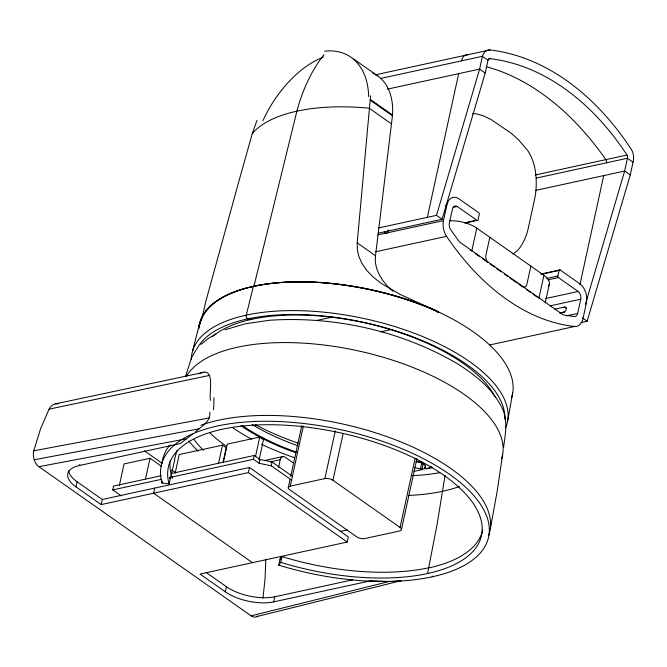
<?xml version="1.0" encoding="UTF-8"?>
<svg xmlns="http://www.w3.org/2000/svg" width="667" height="667" viewBox="0 0 667 667"><rect width="100%" height="100%" fill="white"/><g stroke="black" fill="none" stroke-linecap="round" stroke-linejoin="round"><path stroke-width="1" d="M265.841 559.171L265.057 578.973L262.94 598.132M370.569 95.731L357.212 242.863L357.329 249.525L358.721 256.061L361.873 263.332L366.833 270.527L373.462 277.322L381.366 283.5L400.05 294.355L438.544 311.998A160.38 71.519 12.9 0 1 511.389 398.174M210.48 400.45C208.546 392.304 216.408 364.899 198.641 373.87M209.78 412.273C210.922 421.736 201.451 426.33 195.556 431.716M372.536 72.945A78.664 48.941 -54.9 0 1 392.529 115.016L375.504 255.769L357.212 242.863M375.504 255.794C373.853 269.034 382.099 281.899 391.938 290.378M503.56 447.44C505.303 434.075 508.429 419.693 501.617 407.103M392.438 115.808L370.252 100.217M445.089 475.238L437.085 524.454L427.564 573.528M502.676 454.26L497.023 492.096L490.162 529.731M201.726 319.843L201.801 319.36M202.043 317.917L205.895 301.142L238.761 181.766L252.284 133.575L256.962 120.435M507.679 420.752L512.69 393.063M528.648 226.497L534.642 198.991A62.206 40.353 77.7 0 0 536.06 188.586C536.727 177.155 535.593 165.216 530.248 154.911A37.644 24.421 77.7 0 0 527.705 150.542L518.818 140.12A172.244 111.739 77.7 0 0 515.841 137.335L512.589 134.476A103.402 67.075 77.7 0 0 509.913 132.316L491.154 119.601L482.758 115.583L476.021 113.757A35.609 23.103 77.7 0 0 472.344 113.749M528.539 227.013L528.256 228.306A62.206 40.353 77.7 0 1 525.354 237.66C522.67 243.947 519.109 250.625 512.815 253.935M68.751 470.56A34.934 15.316 12.3 0 0 77.047 481.732L102.301 499.483L249.516 467.475L348.349 536.943L347.232 542.054L248.399 472.595L101.184 504.602L75.93 486.843A34.934 15.316 12.3 0 1 79.531 465.474L79.74 464.515M75.93 486.843L77.047 481.732M101.184 504.602L102.301 499.483M121.286 495.889L112.765 489.903L113.598 486.068L161.181 475.721M119.335 485.559L124.045 463.932L150.025 458.279L161.706 466.491M145.523 478.931L150.025 458.279M154.719 488.086L153.61 493.196L252.443 562.665M162.014 483.075A167.517 73.437 12.3 0 1 325.629 426.688A167.517 73.437 12.3 0 1 487.627 540.553A167.517 73.437 12.3 0 1 278.781 565.141L280.782 562.373A160.238 70.243 12.3 0 0 480.565 538.844A160.238 70.243 12.3 0 0 325.596 429.932A160.238 70.243 12.3 0 0 169.093 483.875L162.014 483.075L162.406 481.274M169.093 483.875L174.737 459.855M175.179 473.061L179.215 454.561L222.511 445.147L226.238 447.765L223.053 462.373M218.476 463.648L222.511 445.147M223.245 462.615L227.28 444.114L259.755 437.052L263.482 439.67L259.021 460.122M248.399 472.595L249.516 467.475M169.46 477.58L253.485 459.305L254.319 455.469L259.997 459.463L272.086 461.981L292.546 476.363M401.075 580.623L390.362 581.574L371.035 580.715L273.628 601.892A34.934 15.316 12.3 0 1 225.271 591.812L226.388 586.702L206.186 572.503M255.503 456.528L259.755 437.052M291.712 480.198L271.252 465.816L259.163 463.298L259.997 459.463M271.252 465.816L272.086 461.981M278.506 467.534L280.223 459.671A5.82 3.777 77.7 0 1 285.067 457.178L293.855 463.357M288.277 487.552L290.053 479.415M290.72 476.363L301.809 425.496M415.132 458.404L400.075 527.447A5.82 2.551 12.3 0 1 399.475 531.015L364.841 538.544A5.82 2.551 12.3 0 1 356.778 536.86L289.645 489.678A5.82 2.551 12.3 0 1 290.245 486.118L303.335 426.096M278.781 565.141L280.04 559.371L282.041 556.595A160.238 70.243 12.3 0 0 428.823 567.75M280.782 562.373L282.041 556.595L280.065 559.263L280.599 556.97M273.628 601.892L274.746 596.782L352.876 579.79M290.245 486.118L324.887 478.589L335.309 430.774M400.075 527.447L332.941 480.265L343.146 433.467M387.66 232.758L388.319 229.756M427.33 217.35L458.663 73.653M540.787 274.087L560.063 269.893L579.831 283.792A14.557 9.446 77.7 0 1 586.368 303.126L582.975 318.676A14.557 9.446 77.7 0 1 574.771 326.455A253.66 164.549 77.7 0 1 446.615 236.385A14.557 9.446 77.7 0 1 443.472 220.627L446.857 205.077A14.557 9.446 77.7 0 1 458.971 198.841L478.739 212.74A1.167 0.759 77.7 0 1 479.256 214.282L478.031 219.91A1.167 0.759 77.7 0 1 477.063 220.41L464.857 223.061M378.272 233.167L442.096 219.285L485.209 73.028L488.002 60.247A2.926 2.009 84 0 1 489.878 58.654A283.4 194.964 84 0 1 627.005 155.019M401.442 529.581L416.958 458.429M423.212 463.273L421.811 469.66L420.493 468.734L421.886 462.339M449.883 220.76A23.287 10.213 12.3 0 1 476.772 228.114L471.761 251.117A23.287 10.213 12.3 0 0 470.352 250.192M431.357 466.583A5.82 2.551 12.3 0 1 429.39 468.009L426.146 468.718L424.821 467.792L425.346 465.391M489.828 237.285L485.926 255.178A5.82 3.777 77.7 0 0 487.885 262.356M432.224 576.805L432.383 576.071M530.857 266.116L526.955 284.017A5.82 3.777 77.7 0 1 522.444 286.718M538.894 298.299L543.905 275.296L476.772 228.114M545.206 302.985L549.383 283.808M477.063 220.41L457.295 206.512A5.82 3.777 77.7 0 0 452.451 209.004L449.35 223.228A5.82 3.777 77.7 0 0 450.684 229.656L459.371 241.871L563.265 314.899L574.27 316.517A5.82 3.777 77.7 0 0 577.672 313.423L580.774 299.191A5.82 3.777 77.7 0 0 578.156 291.462L558.387 277.564A1.167 0.759 77.7 0 1 557.87 276.021L559.096 270.393A1.167 0.759 77.7 0 1 560.063 269.893M579.881 284.884L603.71 175.596M580.84 322.603L587.135 321.227L630.257 174.971L633.041 162.189L627.447 158.254L624.662 171.044L585.359 304.36M253.343 286.376L246.29 315.149A2.793 1.809 77.7 0 0 247.524 318.934L251.826 319.326M253.919 286.276L296.89 111.164A189.386 122.853 77.7 0 1 323.995 54.669M257.837 616.05A11.647 7.554 77.7 0 1 251.125 615.833L38.903 466.675A11.647 7.554 77.7 0 1 33.767 450.8L40.562 428.781L49.075 409.154A17.467 11.331 77.7 0 1 58.104 403.868M192.513 351.317L199.725 323.02M378.748 227.914L436.501 215.358L479.615 69.101L482.408 56.311A11.698 8.046 84 0 1 489.903 49.933A292.096 200.95 84 0 1 631.24 149.266A11.698 8.046 84 0 1 633.041 162.189M185.501 376.53L191.529 357.77L195.664 350.433M200.909 344.422L208.271 338.511L216.116 333.817M192.363 434.242L180.39 443.538L79.531 465.474M186.243 438.861L38.903 466.675M224.996 329.806L245.006 323.879L269.001 320.302C333.959 315.883 400.709 330.682 457.037 363.515L457.554 363.815C474.754 374.704 491.696 387.844 501.175 406.311M251.125 615.833L388.928 581.566M257.187 616.475L400.959 580.732M375.546 74.804L487.185 50.534M488.544 50.233L489.903 49.942M381.115 78.339L482.408 56.311L488.002 60.247M488.552 58.938L489.878 58.654M387.36 89.153L479.615 69.101L485.209 73.028M535.234 174.979L626.997 155.027A2.926 2.009 84 0 1 627.447 158.254M536.401 178.056L627.447 158.254M445.114 205.453L446.857 205.077M453.81 207.27L457.295 206.512M535.651 190.395L624.662 171.044L630.257 174.971M377.739 234.917L443.472 220.627M467.567 222.186L474.545 220.669M375.646 251.759L446.557 236.343M317.033 320.41L332.283 317.075M541.654 274.187L559.096 270.393M546.707 278.447L557.87 276.021M547.924 279.84L558.387 277.564M437.961 312.123L438.544 311.998L431.357 308.821A160.355 70.293 12.3 0 0 198.783 328.472A160.355 70.327 12.3 0 1 436.426 311.047L438.544 311.998L436.368 311.556M380.523 331.891L391.988 329.398M545.689 298.516L578.156 291.462M550.25 305.828L580.774 299.191M554.819 309.18L564.624 307.045L566.225 308.171M559.588 313.015L563.507 312.156A2.91 1.809 -54.9 0 0 566.233 309.129A2.91 1.809 -54.9 0 0 564.624 307.045M560.413 313.106L564.332 312.256M566.508 315.85L577.672 313.423M489.678 344.956L574.771 326.455M171.311 473.52L254.319 455.469M112.765 489.903L161.356 479.34M264.899 460.48L282.841 456.578M270.118 461.864L280.223 459.671M414.024 471.352L421.811 469.66M340.17 531.416L347.257 529.873M347.232 542.054L200.017 574.062L225.271 591.812M55.528 403.852L203.81 372.353M49.075 409.154L209.663 375.371M33.767 450.8L209.155 417.942M34.209 459.755L199.15 428.798M353.743 59.113L377.522 75.796M370.377 99.45L392.529 115.016M391.462 123.87L369.126 108.171A153.869 67.45 12.3 0 0 252.284 133.575M436.501 215.358L442.096 219.285M582.341 317.859L587.135 321.227M563.507 312.156L564.207 312.648M475.112 253.477L479.315 256.428M482.666 258.788L487.702 262.323M490.22 264.099L494.414 267.042M496.932 268.809L501.125 271.761M504.485 274.12L507.845 276.48M509.521 277.664L517.075 282.966M518.751 284.15L522.111 286.51M526.305 289.453L530.498 292.404M533.016 294.172L537.21 297.123M384.392 232.033L386.918 233.809M253.485 459.305L259.163 463.298M144.422 450.85L162.214 463.357M171.536 469.901L175.771 472.878M392.488 290.854L393.038 291.329M298.174 443.138A152.685 66.933 12.3 0 1 255.186 424.529M212.665 336.476A152.685 66.933 12.3 0 1 362.598 322.386A152.685 66.933 12.3 0 1 495.031 396.923M191.262 359.471A161.414 70.76 12.3 0 1 364.515 318.626A161.414 70.76 12.3 0 1 505.619 427.789M196.457 349.825A158.629 69.535 12.3 0 1 366.4 322.953A158.629 69.535 12.3 0 1 504.777 419.301M199.9 324.587A160.355 70.293 12.3 0 1 437.01 310.922M324.729 51.217A78.531 51.551 -60.2 0 1 368.651 96.607M262.898 120.81A78.531 41.913 -56.6 0 1 323.462 57.12M324.887 478.589A5.82 2.551 12.3 0 1 332.941 480.265M416.041 461.781A7.279 3.193 12.3 0 1 423.72 464.024A7.279 3.193 12.3 0 1 424.821 467.792M420.493 468.734A7.279 3.193 12.3 0 1 414.415 467.267M421.377 462.314A7.279 3.193 12.3 0 1 416.7 461.264M432.524 467.6A143.313 62.823 12.3 0 1 421.552 469.168M296.006 452.81A143.313 62.823 12.3 0 1 240.862 425.671M439.878 472.67A154.594 67.767 12.3 0 1 412.198 475.638M294.772 457.77A154.594 67.767 12.3 0 1 261.472 444.222M251.576 439.169A154.594 67.767 12.3 0 1 232.458 427.489M186.527 376.121A163.665 71.744 12.3 0 1 372.911 354.402A163.665 71.744 12.3 0 1 501.567 458.763M198.082 451.125A165.049 72.353 12.3 0 1 188.819 440.929M203.427 450.233A157.787 69.168 12.3 0 1 194.155 439.695M174.554 459.371A59.055 15.366 -83.2 0 1 177.139 450.2M172.361 478.331A160.23 74.704 14.7 0 1 169.977 462.79M170.093 461.139A160.23 74.704 14.7 0 1 170.143 460.589M459.405 486.518A156.37 68.551 12.3 0 1 408.821 495.423M226.188 446.148A156.37 68.551 12.3 0 1 209.905 432.916M482.666 530.082A160.238 70.243 12.3 0 1 429.006 567.875M162.056 462.548A167.517 73.437 12.3 0 1 169.96 444.972M200.925 425.229A167.517 73.437 12.3 0 1 394.48 439.411A167.517 73.437 12.3 0 1 488.719 535.251M296.59 452.176A141.562 62.056 12.3 0 1 242.571 425.671M297.982 445.789A141.562 62.056 12.3 0 1 252.151 424.571M423.97 463.732A10.188 4.469 12.3 0 1 422.094 463.698M274.746 596.782A34.934 15.316 12.3 0 1 226.388 586.702M213.924 397.715A160.405 77.997 -62.4 0 1 213.557 409.713M543.905 275.296A23.287 10.213 12.3 0 1 548.549 285.776M461.447 60.872A11.647 7.554 77.7 0 1 468.167 54.669M606.495 162.815A2.91 1.893 77.7 0 0 605.853 159.63A284.534 184.584 77.7 0 0 486.743 66.85M170.352 478.097L169.468 477.997L170.352 478.097"/></g></svg>
